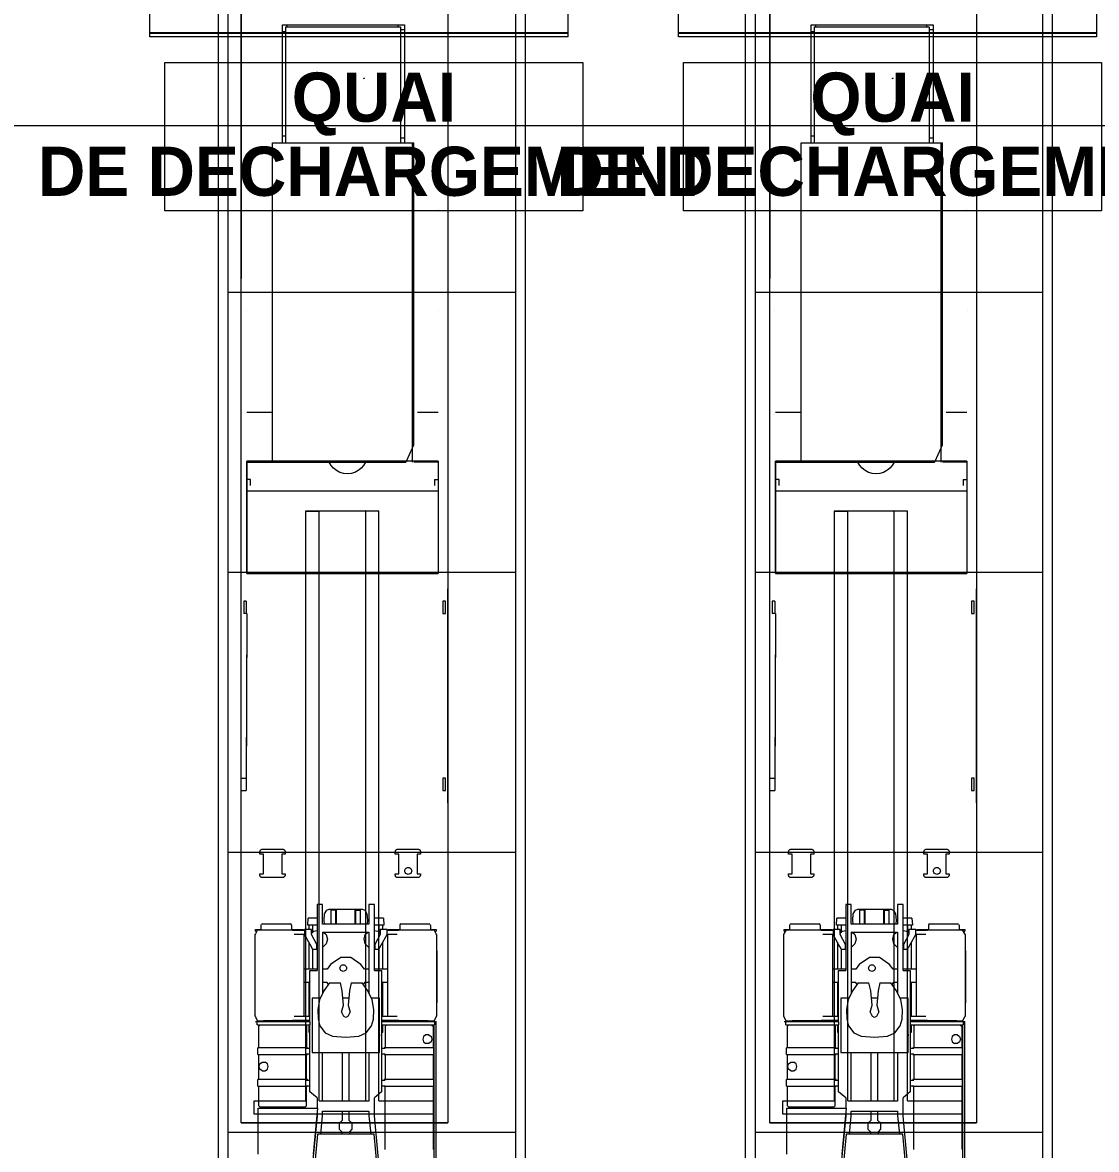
# Model space of a CAD drawing. Header units: millimetres. Extents: x -284281 to 1648660, y -821378 to -151356.
# Drawn here: x -222765 to -214030, y -198052 to -188883 of the extents above; entities that cross this region are included whole.
import ezdxf

# ---------------------------------------------------------------- set-up
doc = ezdxf.new("R2010")
doc.units = ezdxf.units.MM
doc.header["$MEASUREMENT"] = 0
for name, color, linetype in [('Cars', 7, 'Continuous'), ('Hachure', 7, 'Continuous'), ('Sols_ Dalles', 7, 'Continuous')]:
    doc.layers.add(name, color=color, linetype=linetype)
doc.styles.add('STYLE_GENERE_4', font='AGENCYB.TTF')

# ---------------------------------------------------------------- blocks, each defined once
blk = doc.blocks.new('Loading-Equipment_Dock-shelters_NORSUD_Retractible-Gate')
at = {"color": 251, "linetype": 'Continuous', "lineweight": 5, "true_color": 0x5f5f5f, "flags": 128}
for points in [[(-1636.016, -30.00005), (-1635, -30.00005), (1635, -30.00005), (1636.016, -30.00005), (1641.756, -30.00005), (1647.626, -30.00005), (1653.553, -30.00005), (1659.454, -30.00005), (1665.239, -30.00005), (1670.814, -30.00005), (1676.084, -30.00005), (1680.962, -30.00005), (1685.37, -30.00005), (1689.244, -30.00005), (1692.538, -30.00005), (1695.224, -30.00005), (1697.296, -30.00005), (1698.762, -30.00005), (1699.648, -30.00005), (1700, -30.00005), (1699.992, 0), (1699.648, 0), (1698.762, 0), (1697.296, 0), (1695.224, 0), (1692.538, 0), (1689.244, 0), (1685.37, 0), (1680.962, 0), (1676.084, 0), (1670.814, 0), (1665.239, 0), (1659.454, 0), (1653.553, 0), (1647.626, 0), (1641.756, 0), (1636.016, 0), (1635, 0), (-1635, 0), (-1636.016, 0), (-1641.756, 0), (-1647.626, 0), (-1653.553, 0), (-1659.454, 0), (-1665.24, 0), (-1670.814, 0), (-1676.084, 0), (-1680.962, 0), (-1685.37, 0), (-1689.244, 0), (-1692.538, 0), (-1695.224, 0), (-1697.296, 0), (-1698.762, 0), (-1699.648, 0), (-1700, 0), (-1699.992, -30.00005), (-1699.648, -30.00005), (-1698.762, -30.00005), (-1697.296, -30.00005), (-1695.224, -30.00005), (-1692.538, -30.00005), (-1689.244, -30.00005), (-1685.37, -30.00005), (-1680.962, -30.00005), (-1676.084, -30.00005), (-1670.814, -30.00005), (-1665.24, -30.00005), (-1659.454, -30.00005), (-1653.553, -30.00005), (-1647.626, -30.00005), (-1641.756, -30.00005)], [(-1700, -596.3749), (1700, -596.3749), (1700, -33.00335), (-1700, -33.00335)]]:
    blk.add_lwpolyline(points, close=True, dxfattribs=at)
blk = doc.blocks.new('tir daf01')
at = {"layer": 'Cars', "color": 7, "linetype": 'Continuous', "lineweight": 13}
for p, q in [((4212.5, 1742.3), (1882.2, 1742.3)), ((1882.2, 62.3), (1882.2, 1742.3)), ((11082.2, 1742.3), (1882.2, 1742.3)), ((4486.2, 1742.3), (4486.2, 1743.3)), ((4486.2, 1743.3), (6225.1, 1743.3)), ((6225.1, 1743.3), (6225.1, 1742.3)), ((2742.9, 1648.1), (2751.1, 1652.3)), ((2751.1, 1652.3), (2752.1, 1652.3)), ((2752.1, 1652.3), (2762.5, 1652.3)), ((2762.5, 1652.3), (2782.6, 1652.3)), ((2782.6, 1652.3), (2818.2, 1652.3)), ((2818.2, 1652.3), (2866.7, 1652.3)), ((2866, 1652.9), (2858.7, 1652.3)), ((2874.9, 1652.9), (2866, 1652.9)), ((2866.7, 1652.3), (2920.4, 1652.3)), ((2892.4, 1652.9), (2874.9, 1652.9)), ((2917.6, 1652.9), (2892.4, 1652.9)), ((2949.5, 1652.9), (2917.6, 1652.9)), ((2920.4, 1652.3), (2939.6, 1652.3)), ((2939.6, 1652.3), (2987.5, 1652.3)), ((2986.7, 1652.9), (2949.5, 1652.9)), ((3027.5, 1652.9), (2986.7, 1652.9)), ((2987.5, 1652.3), (3049.5, 1652.3)), ((3070.2, 1652.9), (3027.5, 1652.9)), ((3049.5, 1652.3), (3112.5, 1652.3)), ((3112.9, 1652.9), (3070.2, 1652.9)), ((3112.5, 1652.3), (3174.5, 1652.3)), ((3153.7, 1652.9), (3112.9, 1652.9)), ((3190.9, 1652.9), (3153.7, 1652.9)), ((3174.5, 1652.3), (3222.4, 1652.3)), ((3222.8, 1652.9), (3190.9, 1652.9)), ((3222.4, 1652.3), (3241.5, 1652.3)), ((3248, 1652.9), (3222.8, 1652.9)), ((3241.5, 1652.3), (3295.3, 1652.3)), ((3265.5, 1652.9), (3248, 1652.9)), ((3274.4, 1652.9), (3265.5, 1652.9)), ((3281.7, 1652.3), (3274.4, 1652.9)), ((3295.3, 1652.3), (3343.8, 1652.3)), ((3343.8, 1652.3), (3379.4, 1652.3)), ((3379.4, 1652.3), (3399.5, 1652.3)), ((3399.5, 1652.3), (3409.8, 1652.3)), ((3409.8, 1652.3), (3410.9, 1652.3)), ((3410.9, 1652.3), (3419, 1648.1)), ((4586.2, 1723.3), (4686.2, 1723.3)), ((4586.2, 1703.3), (4586.2, 1723.3)), ((4686.2, 1703.3), (4586.2, 1703.3)), ((4686.2, 1723.3), (4686.2, 1703.3)), ((6025.1, 1703.3), (6025.1, 1723.3)), ((6025.1, 1723.3), (6125.1, 1723.3)), ((6125.1, 1703.3), (6025.1, 1703.3)), ((6125.1, 1723.3), (6125.1, 1703.3)), ((6349.7, 1181), (6349.7, 1664.4)), ((7024.2, 1664.4), (6349.7, 1664.4)), ((6349.7, 1664.4), (6349.7, 1664.4)), ((7024.2, 108.8), (7024.2, 1664.4)), ((7067.2, 1664.4), (7024.2, 1664.4)), ((7264.7, 1664.4), (7067.2, 1664.4)), ((7114.7, 1634.4), (7114.7, 1664.4)), ((7257.3, 1664.4), (7257.3, 1466.6)), ((7264.7, 1664.4), (7264.7, 1467.1)), ((7662.3, 1495.8), (7662.3, 1664.4)), ((7662.4, 1664.4), (7662.3, 1664.4)), ((7662.3, 1664.4), (7662.3, 1664.4)), ((8488.4, 1669.4), (8488.3, 1669.4)), ((8488.3, 1669.4), (8488.3, 1669.4)), ((9309.4, 1664.4), (9309.3, 1664.4)), ((9309.3, 1664.4), (9309.3, 1664.4)), ((1595.7, 1648), (1971.1, 1648)), ((1595.7, 1632.2), (1971.1, 1632.2)), ((1732.7, 1622.5), (1665, 1622.5)), ((2019.3, 1622.5), (1732.7, 1622.5)), ((1952.3, 1624), (1952.3, 167)), ((2061.3, 1624), (1952.3, 1624)), ((1971.1, 1648), (2707.4, 1648)), ((1971.1, 1632.2), (2679.2, 1632.2)), ((2179, 1622.5), (2019.3, 1622.5)), ((2061.3, 1181), (2061.3, 1624)), ((2179, 1618.6), (2179, 1626.6)), ((2233.7, 1626.6), (2179, 1626.6)), ((2179, 1602), (2179, 1618.6)), ((2179, 1559.5), (2179, 1602)), ((2179, 1291.7), (2179, 1559.5)), ((2233.7, 1626.6), (2233.7, 1618.6)), ((2345.7, 1622.5), (2233.7, 1622.5)), ((2233.7, 1618.6), (2233.7, 1602)), ((2233.7, 1602), (2233.7, 1559.5)), ((2233.7, 1559.5), (2233.7, 1291.7)), ((2438.2, 1622.5), (2345.7, 1622.5)), ((2438.2, 1618.6), (2438.2, 1626.6)), ((2493, 1626.6), (2438.2, 1626.6)), ((2438.2, 1602), (2438.2, 1618.6)), ((2438.2, 1559.5), (2438.2, 1602)), ((2438.2, 1291.7), (2438.2, 1559.5)), ((2493, 1626.6), (2493, 1618.6)), ((2667.3, 1622.5), (2493, 1622.5)), ((2493, 1618.6), (2493, 1602)), ((2493, 1602), (2493, 1559.5)), ((2493, 1559.5), (2493, 1291.7)), ((2541, 1606), (2527.6, 1588.4)), ((2527.6, 1588.4), (2527.6, 1566.7)), ((2527.6, 1566.7), (2527.6, 1563.2)), ((2541, 1545.6), (2527.6, 1563.2)), ((2562.7, 1612.8), (2541, 1606)), ((2584.4, 1606), (2562.7, 1612.8)), ((2597.8, 1588.4), (2584.4, 1606)), ((2597.8, 1563.2), (2584.4, 1545.6)), ((2597.8, 1588.4), (2597.8, 1566.7)), ((2597.8, 1566.7), (2597.8, 1563.2)), ((2675.7, 1614.1), (2667.3, 1622.5)), ((2675.7, 1614.1), (2675.7, 1607.3)), ((2675.7, 1607.3), (2675.7, 1593.7)), ((2675.7, 1593.7), (2675.7, 1555.8)), ((2679.2, 1378.6), (2679.2, 1634.4)), ((2703.7, 1634.4), (2679.2, 1634.4)), ((2703.7, 1634.4), (2703.7, 1378.6)), ((2707.4, 1632.2), (2703.7, 1632.2)), ((2707.4, 1640.1), (2707.4, 1648)), ((2707.4, 1632.2), (2707.4, 1640.1)), ((2709.5, 1630.4), (2742.9, 1648.1)), ((2709.5, 1630.4), (2709.5, 1273.4)), ((2710.9, 1582.8), (2710.9, 1553.8)), ((3419, 1648.1), (3452.5, 1630.4)), ((3440, 1637), (3440, 1647.3)), ((3454.9, 1647.3), (3440, 1647.3)), ((3450, 1598.2), (3453.8, 1601.9)), ((3450, 1598.2), (3450, 1565.3)), ((3451.1, 1553.8), (3451.1, 1564.1)), ((3452.5, 1600.7), (3452.5, 1630.4)), ((3484.6, 1601.9), (3453.8, 1601.9)), ((3454.9, 1601.9), (3454.9, 1647.3)), ((3491.8, 1600.4), (3484.6, 1601.9)), ((3498.2, 1597.5), (3491.8, 1600.4)), ((3498.2, 1597.5), (3501.6, 1592.4)), ((3501.6, 1548.3), (3501.6, 1592.4)), ((7114.7, 1634.4), (7067.2, 1634.4)), ((2562.7, 1538.8), (2541, 1545.6)), ((2584.4, 1545.6), (2562.7, 1538.8)), ((2675.7, 1555.8), (2675.7, 1301.1)), ((2710.9, 1553.8), (2710.9, 1350)), ((3451.1, 1350), (3451.1, 1553.8)), ((3501.6, 1476.7), (3501.6, 1548.3)), ((3501.6, 1405), (3501.6, 1476.7)), ((3877, 1499.8), (3876.8, 1496.6)), ((3876.8, 1496.6), (3876.8, 1385.6)), ((3877.6, 1502.9), (3877, 1499.8)), ((3878.6, 1505.9), (3877.6, 1502.9)), ((3880, 1508.7), (3878.6, 1505.9)), ((3881.8, 1511.3), (3880, 1508.7)), ((3883.8, 1513.7), (3881.8, 1511.3)), ((3886.2, 1515.8), (3883.8, 1513.7)), ((3888.8, 1517.5), (3886.2, 1515.8)), ((3891.7, 1518.9), (3888.8, 1517.5)), ((3894.7, 1519.9), (3891.7, 1518.9)), ((3897.8, 1520.6), (3894.7, 1519.9)), ((3900.9, 1520.8), (3897.8, 1520.6)), ((3907.2, 1520.8), (3900.9, 1520.8)), ((3907.2, 1493.8), (3907.2, 1520.8)), ((4067.2, 1493.8), (3907.2, 1493.8)), ((4087.5, 1520.8), (4067.2, 1520.8)), ((4067.2, 1520.8), (4067.2, 1493.8)), ((4090.1, 1520.6), (4087.5, 1520.8)), ((4092.7, 1520.1), (4090.1, 1520.6)), ((4095.2, 1519.2), (4092.7, 1520.1)), ((4097.6, 1518), (4095.2, 1519.2)), ((4099.8, 1516.6), (4097.6, 1518)), ((4101.8, 1514.8), (4099.8, 1516.6)), ((4103.6, 1512.8), (4101.8, 1514.8)), ((4105.1, 1510.6), (4103.6, 1512.8)), ((4106.2, 1508.2), (4105.1, 1510.6)), ((4107.1, 1505.7), (4106.2, 1508.2)), ((4107.6, 1503.1), (4107.1, 1505.7)), ((4107.8, 1500.5), (4107.6, 1503.1)), ((4107.8, 1411.7), (4107.8, 1500.5)), ((7264.7, 1467.1), (7264.7, 1466.6)), ((2679.2, 1203.2), (2679.2, 1378.6)), ((2703.7, 1378.6), (2703.7, 1203.2)), ((3501.6, 1360.9), (3501.6, 1405)), ((3876.8, 1385.6), (3876.8, 1334.7)), ((3904, 1428.2), (3903, 1421)), ((3903, 1421), (3904, 1413.7)), ((3904, 1428.2), (3903.8, 1426.7)), ((3906.8, 1435), (3904, 1428.2)), ((3904, 1413.7), (3906.8, 1407)), ((3906.8, 1435), (3906.2, 1433.5)), ((3911.2, 1440.8), (3906.8, 1435)), ((3906.8, 1407), (3911.2, 1401.2)), ((3906.8, 1407), (3907.7, 1405.7)), ((3911.2, 1440.8), (3910.3, 1439.5)), ((3917, 1445.2), (3911.2, 1440.8)), ((3911.2, 1401.2), (3917, 1396.7)), ((3911.2, 1401.2), (3912.4, 1400.2)), ((3917, 1445.2), (3915.8, 1444.3)), ((3923.8, 1448), (3917, 1445.2)), ((3917, 1396.7), (3923.8, 1393.9)), ((3917, 1396.7), (3918.4, 1396.1)), ((3923.8, 1448), (3922.4, 1447.4)), ((3931, 1449), (3923.8, 1448)), ((3923.8, 1393.9), (3931, 1393)), ((3938.3, 1448), (3931, 1449)), ((3931, 1393), (3938.3, 1393.9)), ((3938.3, 1448), (3936.8, 1448.2)), ((3945, 1445.2), (3938.3, 1448)), ((3938.3, 1393.9), (3945, 1396.7)), ((3945, 1445.2), (3943.6, 1445.8)), ((3950.8, 1440.8), (3945, 1445.2)), ((3945, 1396.7), (3950.8, 1401.2)), ((3945, 1396.7), (3946.2, 1397.6)), ((3950.8, 1440.8), (3949.6, 1441.7)), ((3955.3, 1435), (3950.8, 1440.8)), ((3950.8, 1401.2), (3955.3, 1407)), ((3950.8, 1401.2), (3951.8, 1402.4)), ((3955.3, 1435), (3954.3, 1436.2)), ((3958.1, 1428.2), (3955.3, 1435)), ((3955.3, 1407), (3958.1, 1413.7)), ((3955.3, 1407), (3955.9, 1408.4)), ((3958.1, 1428.2), (3957.5, 1429.6)), ((3959, 1421), (3958.1, 1428.2)), ((3958.1, 1413.7), (3959, 1421)), ((4107.8, 1336), (4107.8, 1411.7)), ((7257.3, 1456.4), (7264.7, 1456.4)), ((7257.3, 1402.4), (7264.7, 1405.8)), ((7257.3, 1073.5), (7257.3, 1402.4)), ((7264.7, 1466.6), (7264.7, 1456.4)), ((7264.7, 1456.4), (7264.7, 1405.8)), ((7264.7, 1405.8), (7372.1, 1456.4)), ((7264.7, 1456.4), (7372.1, 1456.4)), ((7264.7, 1405.8), (7264.7, 316.6)), ((7372.1, 1456.4), (7393.8, 1466.6)), ((7372.1, 1456.4), (7662.3, 1456.4)), ((7393.8, 1466.6), (7662.3, 1466.6)), ((7662.3, 1466.6), (9855.2, 1466.6)), ((7662.3, 1456.4), (9855.2, 1456.4)), ((8067.3, 1456.4), (8067.3, 1466.6)), ((8079.3, 1456.4), (8079.3, 1466.6)), ((8083.3, 1466.6), (8083.3, 1456.4)), ((8881.3, 1456.4), (8881.3, 1466.6)), ((8893.3, 1456.4), (8893.3, 1466.6)), ((8904.3, 1466.6), (8904.3, 1456.4)), ((9702.3, 1456.4), (9702.3, 1466.6)), ((9714.3, 1456.4), (9714.3, 1466.6)), ((9714.3, 1456.4), (9714.3, 1466.6)), ((9855.2, 1456.4), (9855.2, 1466.6)), ((9855.2, 1391.2), (9855.2, 1456.4)), ((9855.2, 1376.2), (9855.2, 1391.2)), ((10815.7, 1391.2), (9855.2, 1391.2)), ((9855.2, 1359.1), (9855.2, 1376.2)), ((9894.8, 1359.1), (9894.8, 1391.2)), ((10776.1, 1359.1), (10776.1, 1391.2)), ((10815.7, 398.6), (10815.7, 1391.2)), ((2179, 1249.2), (2179, 1291.7)), ((2233.7, 1291.7), (2233.7, 1249.2)), ((2438.2, 1249.2), (2438.2, 1291.7)), ((2493, 1291.7), (2493, 1249.2)), ((2675.7, 1301.1), (2675.7, 1263.2)), ((2710.9, 1350), (2710.9, 1321.1)), ((2716.4, 1204.6), (2716.4, 1345.4)), ((2746.1, 1331.1), (2746.1, 1204.6)), ((3416.3, 1249.1), (3416.3, 1331.3)), ((3445.9, 1345.6), (3445.9, 1249.1)), ((3453.8, 1351.4), (3451.1, 1354)), ((3451.1, 1321.1), (3451.1, 1350)), ((3452.5, 1273.4), (3452.5, 1352.7)), ((3484.6, 1351.4), (3453.8, 1351.4)), ((3454.9, 1256.4), (3454.9, 1351.4)), ((3491.8, 1352.9), (3484.6, 1351.4)), ((3498.2, 1355.8), (3491.8, 1352.9)), ((3501.6, 1360.9), (3498.2, 1355.8)), ((3876.8, 1334.7), (3876.9, 1332.3)), ((3876.9, 1332.3), (3877.4, 1329.8)), ((3877.4, 1329.8), (3878.2, 1327.5)), ((3878.2, 1327.5), (3879.3, 1325.2)), ((3879.3, 1325.2), (3880.7, 1323.2)), ((3880.7, 1323.2), (3882.3, 1321.3)), ((3882.3, 1321.3), (3884.2, 1319.7)), ((3884.2, 1319.7), (3886.3, 1318.3)), ((3886.3, 1318.3), (3888.5, 1317.2)), ((3888.5, 1317.2), (3890.8, 1316.4)), ((3890.8, 1316.4), (3893.3, 1315.9)), ((3893.3, 1315.9), (3895.7, 1315.8)), ((3895.7, 1315.8), (3907.2, 1315.8)), ((3907.2, 1315.8), (3907.2, 1344.8)), ((3907.2, 1344.8), (4067.2, 1344.8)), ((4067.2, 1344.8), (4067.2, 1344.8)), ((4067.2, 1344.8), (4067.2, 1315.8)), ((4067.2, 1315.8), (4087.5, 1315.8)), ((4087.5, 1315.8), (4090.1, 1315.9)), ((4090.1, 1315.9), (4092.7, 1316.5)), ((4092.7, 1316.5), (4095.2, 1317.3)), ((4095.2, 1317.3), (4097.6, 1318.5)), ((4097.6, 1318.5), (4099.8, 1320)), ((4099.8, 1320), (4101.8, 1321.7)), ((4101.8, 1321.7), (4103.6, 1323.7)), ((4103.6, 1323.7), (4105.1, 1325.9)), ((4105.1, 1325.9), (4106.2, 1328.3)), ((4106.2, 1328.3), (4107.1, 1330.8)), ((4107.1, 1330.8), (4107.6, 1333.4)), ((4107.6, 1333.4), (4107.8, 1336)), ((9855.2, 425.7), (9855.2, 1359.1)), ((10798.5, 1359.1), (9855.2, 1359.1)), ((10798.5, 425.7), (10798.5, 1359.1)), ((10815.7, 1337.5), (10798.5, 1337.5)), ((1665, 1234.4), (1732.7, 1234.4)), ((1732.7, 1234.4), (2019.3, 1234.4)), ((2019.3, 1234.4), (2179, 1234.4)), ((2134.6, 1204.6), (2086, 1146.3)), ((2646, 1204.6), (2134.6, 1204.6)), ((2179, 1232.6), (2179, 1249.2)), ((2179, 1224.7), (2179, 1232.6)), ((2183.8, 1224.7), (2179, 1224.7)), ((2183.8, 1204.6), (2183.8, 1232.3)), ((2227.3, 1232.3), (2227.3, 1204.6)), ((2233.7, 1224.7), (2227.3, 1224.7)), ((2233.7, 1249.2), (2233.7, 1232.6)), ((2345.7, 1234.4), (2233.7, 1234.4)), ((2233.7, 1232.6), (2233.7, 1224.7)), ((2438.2, 1234.4), (2345.7, 1234.4)), ((2438.2, 1232.6), (2438.2, 1249.2)), ((2438.2, 1224.7), (2438.2, 1232.6)), ((2442.2, 1224.7), (2438.2, 1224.7)), ((2442.2, 1204.6), (2442.2, 1232.3)), ((2485.8, 1232.3), (2485.8, 1204.6)), ((2493, 1224.7), (2485.8, 1224.7)), ((2493, 1249.2), (2493, 1232.6)), ((2667.3, 1234.4), (2493, 1234.4)), ((2493, 1232.6), (2493, 1224.7)), ((2618.6, 1205.7), (2618.6, 1213.8)), ((2618.6, 1213.8), (2679.2, 1213.8)), ((2618.6, 1204.6), (2618.6, 1205.7)), ((2679.2, 1204.6), (2646, 1204.6)), ((2675.7, 1242.8), (2667.3, 1234.4)), ((2675.7, 1263.2), (2675.7, 1249.6)), ((2675.7, 1249.6), (2675.7, 1242.8)), ((2703.7, 1203.2), (2679.2, 1203.2)), ((2703.7, 1213.8), (2716.4, 1213.8)), ((3122.2, 1204.6), (2703.7, 1204.6)), ((2716.4, 1269.8), (2709.5, 1273.4)), ((2751.1, 1251.6), (2746.1, 1254.2)), ((2746.1, 1213.8), (3024.1, 1213.8)), ((2752.1, 1251.6), (2751.1, 1251.6)), ((2762.5, 1251.6), (2752.1, 1251.6)), ((2782.6, 1251.6), (2762.5, 1251.6)), ((2818.2, 1251.6), (2782.6, 1251.6)), ((2866.7, 1251.6), (2818.2, 1251.6)), ((2920.4, 1251.6), (2866.7, 1251.6)), ((2939.6, 1251.6), (2920.4, 1251.6)), ((2987.5, 1251.6), (2939.6, 1251.6)), ((3049.5, 1251.6), (2987.5, 1251.6)), ((3024.4, 1251.6), (3024, 1204.6)), ((3112.5, 1251.6), (3049.5, 1251.6)), ((3174.5, 1251.6), (3112.5, 1251.6)), ((3122.2, 1146.3), (3122.2, 1204.6)), ((3130.5, 1251.6), (3131.4, 1146.3)), ((3130.8, 1213.8), (3351, 1213.8)), ((3222.4, 1251.6), (3174.5, 1251.6)), ((3241.5, 1251.6), (3222.4, 1251.6)), ((3295.3, 1251.6), (3241.5, 1251.6)), ((3343.8, 1251.6), (3295.3, 1251.6)), ((3307.5, 1189.1), (3332.2, 1203.4)), ((3332.2, 1203.4), (3415.1, 1249.1)), ((3379.4, 1251.6), (3343.8, 1251.6)), ((3399.5, 1251.6), (3379.4, 1251.6)), ((3409.8, 1251.6), (3399.5, 1251.6)), ((3410.9, 1251.6), (3409.8, 1251.6)), ((3416.3, 1254.4), (3410.9, 1251.6)), ((3415.1, 1249.1), (3415.2, 1249.1)), ((3415.2, 1249.1), (3442.5, 1249.1)), ((3442.5, 1249.1), (3454.2, 1249.1)), ((3452.5, 1273.4), (3445.9, 1270)), ((3445.9, 1256.4), (3454.9, 1256.4)), ((3454.2, 1249.1), (3454.2, 1191.9)), ((3454.2, 1213.8), (3488.7, 1213.8)), ((3545.7, 1218.3), (3488.7, 1221.3)), ((3488.7, 1221.3), (3488.7, 1184.9)), ((3545.7, 1218.3), (3545.7, 1184.9)), ((1497.1, 1187.9), (1938.9, 1146.3)), ((1497.7, 1170.4), (1788.7, 1142.6)), ((1788.7, 1142.6), (1788.7, 912.7)), ((1938.9, 1101.3), (1788.7, 1115.4)), ((1938.9, 1146.3), (2086, 1146.3)), ((1977.5, 1101.3), (1938.9, 1101.3)), ((1977.5, 912.7), (1977.5, 1101.3)), ((2056.7, 1101.3), (2056.7, 912.7)), ((2454.3, 1101.3), (2056.7, 1101.3)), ((2061.3, 1181), (5557.2, 1181)), ((2454.3, 912.7), (2454.3, 1185.9)), ((2454.3, 1185.9), (2511, 1185.9)), ((2511, 1185.9), (2521.8, 1185.9)), ((2521.8, 1185.9), (2590.1, 1185.9)), ((2590.1, 1185.9), (2601, 1185.9)), ((2601, 1185.9), (2590.1, 1185.9)), ((2601, 1185.9), (2629.7, 1185.9)), ((2615.2, 1079.9), (2671.6, 1122.7)), ((2629.7, 1185.9), (2640.5, 1185.9)), ((2640.5, 1185.9), (2674.7, 1185.9)), ((2671.6, 1122.7), (2723.9, 1137.7)), ((2674.7, 1185.9), (2708.8, 1185.9)), ((2708.8, 1185.9), (2719.6, 1185.9)), ((2719.6, 1185.9), (2748.4, 1185.9)), ((2723.9, 1137.7), (2802.5, 1140.3)), ((2748.4, 1185.9), (2759.2, 1185.9)), ((2759.2, 1185.9), (2827.5, 1185.9)), ((2802.5, 1140.3), (2882.1, 1126.3)), ((2827.5, 1185.9), (2838.3, 1185.9)), ((2838.3, 1185.9), (2895, 1185.9)), ((2882.1, 1126.3), (2955.1, 1091.4)), ((2895, 1185.9), (2895, 1120.2)), ((3279.4, 1101.3), (2934.5, 1101.3)), ((3023.1, 1101.3), (3022.7, 1065.1)), ((3122.2, 1146.3), (3279.4, 1146.3)), ((3295.1, 1181.6), (3131.1, 1181.6)), ((3131.8, 1101.3), (3132.2, 1065.1)), ((3279.4, 1146.3), (3658.8, 1146.3)), ((3434.2, 1101.3), (3279.4, 1101.3)), ((3295.1, 1182), (3307.5, 1189.1)), ((3295.1, 1148.8), (3295.1, 1182)), ((3307.5, 1148.8), (3295.1, 1148.8)), ((3304.9, 1148.8), (3304.2, 1146.3)), ((3332.2, 1148.8), (3307.5, 1148.8)), ((3310.8, 1101.3), (3311.4, 1098.8)), ((3415.2, 1191.9), (3332.2, 1148.8)), ((3442.5, 1191.9), (3415.2, 1191.9)), ((3440.1, 1173.1), (3421.4, 1191.9)), ((3488.7, 1181.6), (3431.6, 1181.6)), ((3434.2, 912.7), (3434.2, 1101.3)), ((3447.3, 1146.3), (3440.1, 1173.1)), ((3454.2, 1191.9), (3442.5, 1191.9)), ((3488.7, 1184.9), (3488.7, 1146.3)), ((3497.7, 1101.3), (3497.7, 912.7)), ((3658.8, 1101.3), (3497.7, 1101.3)), ((3545.7, 1184.9), (3545.7, 1146.3)), ((3658.8, 1146.3), (3658.8, 1101.3)), ((5557.2, 1181), (6025.1, 1181)), ((6025.1, 1181), (6349.7, 1181)), ((6349.7, 1072), (6349.7, 1181)), ((6349.7, 1181), (6860.3, 1181)), ((6860.3, 1072), (6860.3, 1181)), ((2061.3, 697.3), (2061.3, 1072)), ((5557.2, 1072), (2061.3, 1072)), ((2577.6, 912.7), (2586.3, 1019.6)), ((2586.3, 1019.6), (2615.2, 1079.9)), ((2955.1, 1091.4), (3021.1, 1045)), ((3022.7, 1065.1), (3008.3, 1054)), ((3021.1, 956.7), (3021.1, 1045)), ((3132.2, 1065.1), (3170.5, 1035.7)), ((3170.5, 1035.7), (3228, 953.8)), ((3311.4, 1098.8), (3338.6, 1071.6)), ((3338.6, 1071.6), (3375.8, 1061.6)), ((3375.8, 1061.6), (3412.9, 1071.6)), ((3412.9, 1071.6), (3434.2, 1092.8)), ((3531.8, 1089.1), (3497.7, 1086.6)), ((3497.7, 1032.9), (3500.6, 1032.9)), ((3500.6, 1032.9), (3531.8, 1032.9)), ((3500.6, 992.6), (3500.6, 1032.9)), ((3582.5, 1085.4), (3531.8, 1089.1)), ((3531.8, 1032.9), (3577.7, 1032.9)), ((3577.7, 1032.9), (3610.7, 1032.9)), ((3611.6, 1066.5), (3582.5, 1085.4)), ((3610.7, 992.6), (3610.7, 1032.9)), ((3620.5, 1047.7), (3611.6, 1066.5)), ((3620.5, 912.7), (3620.5, 1047.7)), ((6025.1, 1072), (5557.2, 1072)), ((6349.7, 1072), (6025.1, 1072)), ((6349.7, 697.3), (6349.7, 1072)), ((6860.3, 1072), (6349.7, 1072)), ((6857.3, 697.3), (6860.3, 1072)), ((6860.3, 1072), (6857.3, 586.3)), ((7188.1, 1013.8), (7174, 986.4)), ((7195.2, 1022.7), (7188.1, 1013.8)), ((7207.2, 1038), (7195.2, 1022.7)), ((7230.6, 1058.2), (7207.2, 1038)), ((7257.3, 1073.5), (7230.6, 1058.2)), ((7257.3, 778.5), (7257.3, 1073.5)), ((10380.5, 1065.2), (10374.8, 1055.3)), ((1788.7, 944.6), (1807.9, 944.6)), ((1807.9, 944.6), (1830.5, 965.7)), ((1830.5, 965.7), (1879.2, 965.7)), ((1879.2, 965.7), (1900.6, 941.3)), ((1900.6, 941.3), (1977.5, 941.3)), ((2056.7, 941.3), (2454.3, 941.3)), ((2749.7, 932.2), (2739.9, 912.7)), ((2749.7, 932.2), (2782.6, 948)), ((2839.4, 931.5), (2782.6, 948)), ((2955.1, 942.2), (2839.4, 931.5)), ((2895, 936.6), (2895, 912.7)), ((3021.1, 956.7), (2955.1, 942.2)), ((3133.9, 918.4), (3127.3, 915.7)), ((3140.8, 919.3), (3133.9, 918.4)), ((3147.8, 918.4), (3140.8, 919.3)), ((3154.3, 915.7), (3147.8, 918.4)), ((3228, 953.8), (3228, 912.7)), ((3497.7, 989.6), (3500.6, 989.6)), ((3610.7, 992.6), (3500.6, 992.6)), ((3531.8, 992.6), (3500.6, 992.6)), ((3500.6, 992.6), (3577.7, 992.6)), ((3500.6, 989.6), (3610.7, 989.6)), ((3610.7, 989.6), (3610.7, 992.6)), ((7165.3, 956.8), (7162.3, 926)), ((7162.3, 926), (7165.3, 895.3)), ((7174, 986.4), (7165.3, 956.8)), ((1788.7, 912.7), (1788.7, 682.7)), ((1807.9, 880.7), (1788.7, 880.7)), ((1830.5, 859.6), (1807.9, 880.7)), ((1879.2, 859.6), (1830.5, 859.6)), ((1900.6, 884), (1879.2, 859.6)), ((1977.5, 884), (1900.6, 884)), ((1977.5, 724), (1977.5, 912.7)), ((2056.7, 912.7), (2056.7, 724)), ((2454.3, 884), (2056.7, 884)), ((2454.3, 639.4), (2454.3, 912.7)), ((2586.3, 805.7), (2577.6, 912.7)), ((2739.9, 912.7), (2749.7, 893.1)), ((2782.6, 877.3), (2749.7, 893.1)), ((2782.6, 877.3), (2839.4, 893.8)), ((2839.4, 893.8), (2955.1, 883.2)), ((2895, 912.7), (2895, 888.7)), ((2955.1, 883.2), (3021.1, 868.6)), ((3021.1, 780.3), (3021.1, 868.6)), ((3114.8, 899.3), (3113.8, 892.3)), ((3113.8, 892.3), (3114.8, 885.3)), ((3117.5, 905.8), (3114.8, 899.3)), ((3114.8, 885.3), (3117.5, 878.8)), ((3121.8, 911.4), (3117.5, 905.8)), ((3117.5, 878.8), (3121.8, 873.2)), ((3127.3, 915.7), (3121.8, 911.4)), ((3121.8, 873.2), (3127.3, 868.9)), ((3127.3, 868.9), (3133.9, 866.2)), ((3133.9, 866.2), (3140.8, 865.3)), ((3140.8, 865.3), (3147.8, 866.2)), ((3147.8, 866.2), (3154.3, 868.9)), ((3159.9, 911.4), (3154.3, 915.7)), ((3154.3, 868.9), (3159.9, 873.2)), ((3164.2, 905.8), (3159.9, 911.4)), ((3159.9, 873.2), (3164.2, 878.8)), ((3166.9, 899.3), (3164.2, 905.8)), ((3164.2, 878.8), (3166.9, 885.3)), ((3167.8, 892.3), (3166.9, 899.3)), ((3166.9, 885.3), (3167.8, 892.3)), ((3228, 871.5), (3170.5, 789.6)), ((3228, 912.7), (3228, 871.5)), ((3434.2, 724), (3434.2, 912.7)), ((3497.7, 912.7), (3497.7, 724)), ((3500.6, 835.7), (3497.7, 835.7)), ((3610.7, 835.7), (3500.6, 835.7)), ((3500.6, 832.7), (3610.7, 832.7)), ((3500.6, 832.7), (3531.8, 832.7)), ((3577.7, 832.7), (3500.6, 832.7)), ((3500.6, 792.5), (3500.6, 832.7)), ((3610.7, 835.7), (3610.7, 832.7)), ((3610.7, 832.7), (3610.7, 792.5)), ((3620.5, 777.6), (3620.5, 912.7)), ((7165.3, 895.3), (7173.5, 867.5)), ((7173.5, 867.5), (7174, 865.7)), ((7174, 865.7), (7188.1, 838.3)), ((7188.1, 838.3), (7207.2, 814.1)), ((2615.2, 745.4), (2586.3, 805.7)), ((2671.6, 702.6), (2615.2, 745.4)), ((2955.1, 733.9), (2882.1, 699)), ((3021.1, 780.3), (2955.1, 733.9)), ((3008.3, 771.3), (3022.7, 760.3)), ((3022.7, 760.3), (3023.1, 724)), ((3132.2, 760.3), (3131.8, 724)), ((3170.5, 789.6), (3132.2, 760.3)), ((3338.6, 753.7), (3311.4, 726.5)), ((3375.8, 763.7), (3338.6, 753.7)), ((3412.9, 753.7), (3375.8, 763.7)), ((3434.2, 732.5), (3412.9, 753.7)), ((3500.6, 792.5), (3497.7, 792.5)), ((3497.7, 738.7), (3531.8, 736.2)), ((3531.8, 792.5), (3500.6, 792.5)), ((3577.7, 792.5), (3531.8, 792.5)), ((3531.8, 736.2), (3582.5, 739.9)), ((3610.7, 792.5), (3577.7, 792.5)), ((3582.5, 739.9), (3611.6, 758.8)), ((3611.6, 758.8), (3620.5, 777.6)), ((7207.2, 814.1), (7230.6, 793.9)), ((7230.6, 793.9), (7257.3, 778.5)), ((7257.3, 316.6), (7257.3, 778.5)), ((1938.9, 679), (1497.1, 637.4)), ((1788.7, 682.7), (1497.7, 654.9)), ((2000.9, 684.1), (1626.7, 648.9)), ((1788.7, 709.9), (1938.9, 724)), ((1938.9, 724), (1977.5, 724)), ((1947.2, 679), (1938.9, 679)), ((2000.9, 427.6), (2000.9, 684.1)), ((2086, 679), (2000.9, 679)), ((2056.7, 724), (2454.3, 724)), ((2061.3, 697.3), (5557.2, 697.3)), ((2086, 679), (2134.6, 620.8)), ((2723.9, 687.7), (2671.6, 702.6)), ((2802.5, 685), (2723.9, 687.7)), ((2882.1, 699), (2802.5, 685)), ((2895, 705.1), (2895, 639.4)), ((3279.4, 724), (2934.5, 724)), ((3122.2, 620.8), (3122.2, 679)), ((3279.4, 679), (3122.2, 679)), ((3131.4, 679), (3130.5, 573.7)), ((3131.1, 643.7), (3295.1, 643.7)), ((3434.2, 724), (3279.4, 724)), ((3658.8, 679), (3279.4, 679)), ((3295.1, 643.3), (3295.1, 676.5)), ((3295.1, 676.5), (3307.5, 676.5)), ((3295.1, 643.3), (3307.5, 636.2)), ((3304.2, 679), (3304.9, 676.5)), ((3307.5, 676.5), (3332.2, 676.5)), ((3311.4, 726.5), (3310.8, 724)), ((3332.2, 676.5), (3415.2, 633.4)), ((3421.4, 633.4), (3440.1, 652.2)), ((3431.6, 643.7), (3488.7, 643.7)), ((3440.1, 652.2), (3447.3, 679)), ((3488.7, 679), (3488.7, 640.4)), ((3497.7, 724), (3658.8, 724)), ((3545.7, 679), (3545.7, 640.4)), ((3658.8, 724), (3658.8, 679)), ((5557.2, 697.3), (6025.1, 697.3)), ((6025.1, 697.3), (6349.7, 697.3)), ((6349.7, 586.3), (6349.7, 697.3)), ((6349.7, 697.3), (6857.3, 697.3)), ((6857.3, 586.3), (6857.3, 697.3)), ((2011, 585.3), (2019.3, 593.7)), ((2011, 578.5), (2011, 585.3)), ((2011, 578.5), (2011, 585.3)), ((2011, 564.9), (2011, 578.5)), ((2011, 564.9), (2011, 578.5)), ((2011, 527), (2011, 564.9)), ((2019.3, 593.7), (2179, 593.7)), ((2061.3, 167), (2061.3, 586.3)), ((5557.2, 586.3), (2061.3, 586.3)), ((2134.6, 620.8), (2646, 620.8)), ((2179, 592.7), (2179, 600.6)), ((2179, 600.6), (2183.8, 600.6)), ((2179, 576.1), (2179, 592.7)), ((2179, 533.6), (2179, 576.1)), ((2183.8, 593), (2183.8, 620.8)), ((2227.3, 620.8), (2227.3, 593)), ((2227.3, 600.6), (2233.7, 600.6)), ((2233.7, 600.6), (2233.7, 592.7)), ((2233.7, 593.7), (2347.6, 593.7)), ((2233.7, 592.7), (2233.7, 576.1)), ((2233.7, 576.1), (2233.7, 533.6)), ((2347.6, 593.7), (2438.2, 593.7)), ((2438.2, 592.7), (2438.2, 600.6)), ((2438.2, 600.6), (2442.2, 600.6)), ((2438.2, 576.1), (2438.2, 592.7)), ((2438.2, 533.6), (2438.2, 576.1)), ((2442.2, 593), (2442.2, 620.8)), ((2511, 639.4), (2454.3, 639.4)), ((2485.8, 620.8), (2485.8, 593)), ((2485.8, 600.6), (2493, 600.6)), ((2493, 600.6), (2493, 592.7)), ((2667.3, 593.7), (2493, 593.7)), ((2493, 592.7), (2493, 576.1)), ((2493, 576.1), (2493, 533.6)), ((2521.8, 639.4), (2511, 639.4)), ((2590.1, 639.4), (2521.8, 639.4)), ((2601, 639.4), (2590.1, 639.4)), ((2601, 639.4), (2590.1, 639.4)), ((2629.7, 639.4), (2601, 639.4)), ((2618.6, 619.6), (2618.6, 620.8)), ((2618.6, 611.5), (2618.6, 619.6)), ((2679.2, 611.5), (2618.6, 611.5)), ((2640.5, 639.4), (2629.7, 639.4)), ((2674.7, 639.4), (2640.5, 639.4)), ((2646, 620.8), (2679.2, 620.8)), ((2675.7, 585.3), (2667.3, 593.7)), ((2708.8, 639.4), (2674.7, 639.4)), ((2675.7, 585.3), (2675.7, 578.5)), ((2675.7, 578.5), (2675.7, 564.9)), ((2675.7, 564.9), (2675.7, 527)), ((2679.2, 446.7), (2679.2, 622.1)), ((2679.2, 622.1), (2703.7, 622.1)), ((2703.7, 622.1), (2703.7, 446.7)), ((2703.7, 620.8), (3122.2, 620.8)), ((2716.4, 611.5), (2703.7, 611.5)), ((2719.6, 639.4), (2708.8, 639.4)), ((2709.5, 551.9), (2716.4, 555.6)), ((2709.5, 551.9), (2709.5, 194.9)), ((2716.4, 480), (2716.4, 620.8)), ((2748.4, 639.4), (2719.6, 639.4)), ((2746.1, 620.8), (2746.1, 494.2)), ((3024.1, 611.5), (2746.1, 611.5)), ((2746.1, 571.1), (2751.1, 573.7)), ((2759.2, 639.4), (2748.4, 639.4)), ((2751.1, 573.7), (2752.1, 573.7)), ((2752.1, 573.7), (2762.5, 573.7)), ((2827.5, 639.4), (2759.2, 639.4)), ((2762.5, 573.7), (2782.6, 573.7)), ((2782.6, 573.7), (2818.2, 573.7)), ((2818.2, 573.7), (2866.7, 573.7)), ((2838.3, 639.4), (2827.5, 639.4)), ((2838.3, 639.4), (2827.5, 639.4)), ((2895, 639.4), (2838.3, 639.4)), ((2866.7, 573.7), (2920.4, 573.7)), ((2920.4, 573.7), (2939.6, 573.7)), ((2939.6, 573.7), (2987.5, 573.7)), ((2987.5, 573.7), (3049.5, 573.7)), ((3024, 620.8), (3024.4, 573.7)), ((3049.5, 573.7), (3112.5, 573.7)), ((3112.5, 573.7), (3174.5, 573.7)), ((3351, 611.5), (3130.8, 611.5)), ((3174.5, 573.7), (3222.4, 573.7)), ((3222.4, 573.7), (3241.5, 573.7)), ((3241.5, 573.7), (3295.3, 573.7)), ((3295.3, 573.7), (3343.8, 573.7)), ((3307.5, 636.2), (3332.2, 621.9)), ((3332.2, 621.9), (3415.1, 576.2)), ((3343.8, 573.7), (3379.4, 573.7)), ((3379.4, 573.7), (3399.5, 573.7)), ((3399.5, 573.7), (3409.8, 573.7)), ((3409.8, 573.7), (3410.9, 573.7)), ((3410.9, 573.7), (3416.3, 571)), ((3415.2, 576.2), (3415.1, 576.2)), ((3415.2, 633.4), (3442.5, 633.4)), ((3442.5, 576.2), (3415.2, 576.2)), ((3416.3, 494), (3416.3, 576.2)), ((3442.5, 633.4), (3454.2, 633.4)), ((3454.2, 576.2), (3442.5, 576.2)), ((3445.9, 576.2), (3445.9, 479.7)), ((3454.9, 568.9), (3445.9, 568.9)), ((3445.9, 555.4), (3452.5, 551.9)), ((3452.5, 472.7), (3452.5, 551.9)), ((3454.2, 633.4), (3454.2, 576.2)), ((3488.7, 611.5), (3454.2, 611.5)), ((3454.9, 473.9), (3454.9, 568.9)), ((3488.7, 640.4), (3488.7, 604)), ((3488.7, 604), (3545.7, 607)), ((3545.7, 640.4), (3545.7, 607)), ((6025.1, 586.3), (5557.2, 586.3)), ((6349.7, 586.3), (6025.1, 586.3)), ((6349.7, 108.8), (6349.7, 586.3)), ((6857.3, 586.3), (6349.7, 586.3)), ((1882.2, 487.8), (1882.2, 62.3)), ((2011, 272.4), (2011, 527)), ((2179, 265.8), (2179, 533.6)), ((2233.7, 533.6), (2233.7, 265.8)), ((2438.2, 265.8), (2438.2, 533.6)), ((2493, 533.6), (2493, 265.8)), ((2675.7, 527), (2675.7, 272.4)), ((2710.9, 504.2), (2710.9, 475.3)), ((2710.9, 504.2), (2710.9, 475.3)), ((2710.9, 475.3), (2710.9, 271.5)), ((3451.1, 475.3), (3451.1, 504.2)), ((3451.1, 271.5), (3451.1, 475.3)), ((3451.1, 471.3), (3453.8, 473.9)), ((3453.8, 473.9), (3484.6, 473.9)), ((3484.6, 473.9), (3491.8, 472.4)), ((3491.8, 472.4), (3498.2, 469.5)), ((3498.2, 469.5), (3501.6, 464.4)), ((3501.6, 420.3), (3501.6, 464.4)), ((2000.9, 200), (2000.9, 427.6)), ((2679.2, 190.9), (2679.2, 446.7)), ((2703.7, 446.7), (2703.7, 190.9)), ((3501.6, 348.7), (3501.6, 420.3)), ((3877, 398.8), (3876.8, 395.6)), ((3876.8, 395.6), (3876.8, 233.7)), ((3877.6, 401.9), (3877, 398.8)), ((3878.6, 404.9), (3877.6, 401.9)), ((3880, 407.7), (3878.6, 404.9)), ((3881.8, 410.3), (3880, 407.7)), ((3883.8, 412.7), (3881.8, 410.3)), ((3886.2, 414.8), (3883.8, 412.7)), ((3888.8, 416.5), (3886.2, 414.8)), ((3891.7, 417.9), (3888.8, 416.5)), ((3894.7, 418.9), (3891.7, 417.9)), ((3897.8, 419.6), (3894.7, 418.9)), ((3900.9, 419.8), (3897.8, 419.6)), ((3907.2, 419.8), (3897.8, 419.6)), ((3907.2, 419.8), (3900.9, 419.8)), ((3907.2, 392.8), (3907.2, 419.8)), ((4067.2, 392.8), (3907.2, 392.8)), ((4090.1, 419.6), (4067.2, 419.8)), ((4067.2, 419.8), (4067.2, 392.8)), ((4087.5, 419.8), (4067.2, 419.8)), ((4090.1, 419.6), (4087.5, 419.8)), ((4092.7, 419.1), (4090.1, 419.6)), ((4095.2, 418.2), (4092.7, 419.1)), ((4097.6, 417), (4095.2, 418.2)), ((4099.8, 415.6), (4097.6, 417)), ((4101.8, 413.8), (4099.8, 415.6)), ((4103.6, 411.8), (4101.8, 413.8)), ((4105.1, 409.6), (4103.6, 411.8)), ((4106.2, 407.2), (4105.1, 409.6)), ((4107.1, 404.7), (4106.2, 407.2)), ((4107.6, 402.1), (4107.1, 404.7)), ((4107.8, 399.5), (4107.6, 402.1)), ((4107.8, 235), (4107.8, 399.5)), ((9855.2, 398.6), (9855.2, 425.7)), ((9855.2, 425.7), (10798.5, 425.7)), ((9855.2, 398.6), (10815.7, 398.6)), ((9855.2, 316.6), (9855.2, 398.6)), ((9909.2, 425.7), (9909.2, 398.6)), ((10761.7, 398.6), (10761.7, 425.7)), ((10798.5, 437.3), (10815.7, 437.3)), ((2306, 257.5), (2319.4, 275.1)), ((2319.4, 275.1), (2341.1, 281.8)), ((2341.1, 281.8), (2362.8, 275.1)), ((2362.8, 275.1), (2376.2, 257.5)), ((3501.6, 277), (3501.6, 348.7)), ((3501.6, 232.9), (3501.6, 277)), ((7257.3, 108.6), (7257.3, 316.6)), ((7257.3, 316.6), (7264.7, 316.6)), ((7264.7, 316.6), (7264.7, 108.6)), ((7264.7, 316.6), (7662.3, 316.6)), ((7662.3, 316.6), (9855.2, 316.6)), ((7662.3, 108.6), (7662.3, 316.6)), ((7662.4, 316.6), (7662.3, 316.6)), ((7662.3, 316.6), (7662.3, 316.6)), ((1626.7, 200), (2000.9, 200)), ((2011, 234.5), (2011, 272.4)), ((2011, 220.9), (2011, 234.5)), ((2011, 214), (2011, 220.9)), ((2011, 214), (2019.3, 205.7)), ((2019.3, 205.7), (2179, 205.7)), ((2179, 223.3), (2179, 265.8)), ((2179, 206.7), (2179, 223.3)), ((2179, 198.8), (2179, 206.7)), ((2179, 198.8), (2233.7, 198.8)), ((2233.7, 265.8), (2233.7, 223.3)), ((2233.7, 223.3), (2233.7, 206.7)), ((2233.7, 206.7), (2233.7, 198.8)), ((2233.7, 205.7), (2347.6, 205.7)), ((2306, 253.9), (2306, 257.5)), ((2306, 232.2), (2306, 253.9)), ((2306, 232.2), (2319.4, 214.6)), ((2319.4, 214.6), (2341.1, 207.9)), ((2341.1, 207.9), (2362.8, 214.6)), ((2347.6, 205.7), (2438.2, 205.7)), ((2362.8, 214.6), (2376.2, 232.2)), ((2376.2, 253.9), (2376.2, 257.5)), ((2376.2, 232.2), (2376.2, 253.9)), ((2438.2, 223.3), (2438.2, 265.8)), ((2438.2, 206.7), (2438.2, 223.3)), ((2438.2, 198.8), (2438.2, 206.7)), ((2438.2, 198.8), (2493, 198.8)), ((2493, 265.8), (2493, 223.3)), ((2493, 223.3), (2493, 206.7)), ((2493, 206.7), (2493, 198.8)), ((2493, 205.7), (2667.3, 205.7)), ((2667.3, 205.7), (2675.7, 214)), ((2675.7, 272.4), (2675.7, 234.5)), ((2675.7, 234.5), (2675.7, 220.9)), ((2675.7, 220.9), (2675.7, 214)), ((2679.2, 190.9), (2703.7, 190.9)), ((2707.4, 185.2), (2707.4, 193.1)), ((2707.4, 177.3), (2707.4, 185.2)), ((2742.9, 177.2), (2709.5, 194.9)), ((2710.9, 271.5), (2710.9, 242.6)), ((3452.5, 194.9), (3419, 177.2)), ((3440, 178), (3440, 188.3)), ((3450, 260), (3450, 227.1)), ((3453.8, 223.4), (3450, 227.1)), ((3451.1, 261.3), (3451.1, 271.5)), ((3452.5, 194.9), (3452.5, 224.7)), ((3453.8, 223.4), (3484.6, 223.4)), ((3454.9, 178), (3454.9, 223.4)), ((3484.6, 223.4), (3491.8, 224.9)), ((3491.8, 224.9), (3498.2, 227.8)), ((3501.6, 232.9), (3498.2, 227.8)), ((3876.8, 233.7), (3876.9, 231.3)), ((3876.9, 231.3), (3877.4, 228.8)), ((3877.4, 228.8), (3878.2, 226.5)), ((3878.2, 226.5), (3879.3, 224.2)), ((3879.3, 224.2), (3880.7, 222.2)), ((3880.7, 222.2), (3882.3, 220.3)), ((3882.3, 220.3), (3884.2, 218.7)), ((3884.2, 218.7), (3886.3, 217.3)), ((3886.3, 217.3), (3888.5, 216.2)), ((3888.5, 216.2), (3890.8, 215.4)), ((3890.8, 215.4), (3893.3, 214.9)), ((3893.3, 214.9), (3907.2, 214.8)), ((3893.3, 214.9), (3895.7, 214.8)), ((3895.7, 214.8), (3907.2, 214.8)), ((3907.2, 243.8), (4067.2, 243.8)), ((3907.2, 214.8), (3907.2, 243.8)), ((4067.2, 243.8), (4067.2, 214.8)), ((4067.2, 214.8), (4090.1, 214.9)), ((4067.2, 214.8), (4087.5, 214.8)), ((4087.5, 214.8), (4090.1, 214.9)), ((4090.1, 214.9), (4092.7, 215.5)), ((4092.7, 215.5), (4095.2, 216.3)), ((4095.2, 216.3), (4097.6, 217.5)), ((4097.6, 217.5), (4099.8, 219)), ((4099.8, 219), (4101.8, 220.7)), ((4101.8, 220.7), (4103.6, 222.7)), ((4103.6, 222.7), (4105.1, 224.9)), ((4105.1, 224.9), (4106.2, 227.3)), ((4106.2, 227.3), (4107.1, 229.8)), ((4107.1, 229.8), (4107.6, 232.4)), ((4107.6, 232.4), (4107.8, 235)), ((1952.3, 167), (2061.3, 167)), ((2751.1, 173.1), (2742.9, 177.2)), ((2752.1, 173.1), (2751.1, 173.1)), ((2762.5, 173.1), (2752.1, 173.1)), ((2782.6, 173.1), (2762.5, 173.1)), ((2818.2, 173.1), (2782.6, 173.1)), ((2866.7, 173.1), (2818.2, 173.1)), ((2920.4, 173.1), (2866.7, 173.1)), ((2939.6, 173.1), (2920.4, 173.1)), ((2987.5, 173.1), (2939.6, 173.1)), ((3049.5, 173.1), (2987.5, 173.1)), ((3112.5, 173.1), (3049.5, 173.1)), ((3174.5, 173.1), (3112.5, 173.1)), ((3222.4, 173.1), (3174.5, 173.1)), ((3241.5, 173.1), (3222.4, 173.1)), ((3295.3, 173.1), (3241.5, 173.1)), ((3343.8, 173.1), (3295.3, 173.1)), ((3379.4, 173.1), (3343.8, 173.1)), ((3399.5, 173.1), (3379.4, 173.1)), ((3409.8, 173.1), (3399.5, 173.1)), ((3410.9, 173.1), (3409.8, 173.1)), ((3419, 177.2), (3410.9, 173.1)), ((3440, 178), (3454.9, 178)), ((6025.1, 108.8), (4586.2, 102.3)), ((4586.2, 62.3), (4586.2, 102.3)), ((4686.2, 102.3), (4586.2, 102.3)), ((6025.1, 108.8), (4686.2, 102.3)), ((4686.2, 62.3), (4686.2, 102.3)), ((6025.1, 102.3), (6025.1, 82.3)), ((6125.1, 102.3), (6025.1, 102.3)), ((6125.1, 102.3), (6125.1, 82.3)), ((6349.7, 108.8), (7024.2, 108.8)), ((6349.7, 108.6), (6349.7, 108.8)), ((7024.2, 108.6), (6349.7, 108.6)), ((7067.2, 108.8), (7024.2, 108.6)), ((7024.2, 108.6), (7264.7, 108.6)), ((7067.2, 138.6), (7114.7, 138.6)), ((7264.7, 108.6), (7067.2, 108.8)), ((7114.7, 138.6), (7114.7, 108.8)), ((7264.7, 108.6), (7264.7, 108.6)), ((7662.4, 108.6), (7662.3, 108.6)), ((7662.3, 108.6), (7662.3, 108.6)), ((8488.3, 103.6), (8488.3, 103.6)), ((8488.3, 103.6), (8488.4, 103.6)), ((9309.3, 108.6), (9309.3, 108.6)), ((9309.3, 108.6), (9309.4, 108.6)), ((1882.2, 62.3), (11082.2, 62.3)), ((6125.1, 82.3), (6025.1, 82.3)), ((11082.2, 62.3), (8752, 62.3))]:
    blk.add_line(p, q, dxfattribs=at)
at = {"layer": 'Cars', "color": 7, "linetype": 'Continuous', "lineweight": 5}
for p, q in [((1882.2, 1742.3), (1882.2, 487.8)), ((4212.5, 1742.3), (1882.2, 1742.3)), ((11082.2, 1742.3), (4212.5, 1742.3)), ((1882.2, 487.8), (1882.2, 62.3)), ((1882.2, 62.3), (8752, 62.3)), ((8752, 62.3), (11082.2, 62.3))]:
    blk.add_line(p, q, dxfattribs=at)
blk = doc.blocks.new('Truck Elev 02 16')
at = {"layer": 'Cars', "color": 25, "linetype": 'Continuous', "lineweight": 5, "true_color": 0x9a6861}
for p, q in [((-439.2, 1304.4), (-517, 1520.4)), ((-437.6, 1500.6), (-517, 1520.4)), ((-374.1, 1324.2), (-437.6, 1500.6)), ((-673.3, 1143.4), (-449.5, 1332.9)), ((-439.2, 1304.4), (-374.1, 1324.2)), ((-406.6, 1091.4), (-406.6, 1369.2)), ((-406.6, 1369.2), (-374.1, 1369.2)), ((-3393.4, 1250.1), (-15000.1, 1250.1)), ((-15000.1, 1250.1), (-15000.1, -1250.1)), ((-3393.4, -1250.1), (-3393.4, 1250.1)), ((-2293.2, 1183.1), (-2293.2, 1250.1)), ((-686.9, 1250.1), (-2293.2, 1250.1)), ((-686.9, 1183.1), (-686.9, 1250.1)), ((-125.9, 1215.7), (-686.9, 1215.7)), ((-3393.4, 1170.6), (-15000.1, 1170.6)), ((-14892.5, -1170.6), (-14892.5, 1170.6)), ((-12614.2, -1170.6), (-12614.2, 1170.6)), ((-10335.9, -1170.6), (-10335.9, 1170.6)), ((-8057.6, -1170.6), (-8057.6, 1170.6)), ((-5779.3, -1170.6), (-5779.3, 1170.6)), ((-3501.1, -1170.6), (-3501.1, 1170.6)), ((-2339.3, 1143.4), (-2339.3, -1143.4)), ((-2296, 1183.1), (-196.2, 1183.1)), ((-1534.5, 1143.4), (-2264, 1143.4)), ((-577.5, 1113.6), (-2252.7, 1113.6)), ((-1460.8, 1183.1), (-1460.8, 1113.6)), ((-406.6, 1143.4), (-1388.8, 1143.4)), ((-466.8, 1071.3), (-251, 1143.4)), ((-251, 1143.4), (-251, 1183.1)), ((-251, 1143.4), (-205.3, 1143.4)), ((-5, 224), (-39.3, 1138.9)), ((-3393.4, 1098.4), (-2883.9, 1098.4)), ((-2252.7, 1081.8), (-585.2, 1081.8)), ((-2339.3, 1002.3), (-2724.8, 1002.3)), ((-2710.7, 939.4), (-2710.7, 482)), ((-2269, -962.5), (-2269, 962.5)), ((-262.6, 571), (-307.2, 936.3)), ((-2454.7, 471.3), (-2339.3, 650.5)), ((-256.2, 288.3), (-262.6, 571)), ((-2454.7, 471.3), (-3393.4, 471.3)), ((-2454.7, -471.3), (-2454.7, 471.3)), ((-982.5, 471.3), (-1474.7, 471.3)), ((-2535.1, 414.5), (-3325.6, 414.5)), ((-3325.6, 414.5), (-3325.6, 265.6)), ((-2535.1, 265.6), (-2535.1, 414.5)), ((-1518, -431.6), (-1518, 431.6)), ((-1484, -418.7), (-1484, 418.7)), ((-1014.2, 442.5), (-1458, 442.5)), ((-988.2, 418.7), (-988.2, -418.7)), ((-939.2, 431.6), (-939.2, -431.6)), ((-259.6, 438.1), (-186.2, 205.4)), ((-3325.6, 265.6), (-2535.1, 265.6)), ((-249.9, -300.8), (-249.9, 86.9)), ((-5, -224), (-39.3, -1138.9)), ((-269, -592.3), (-249.9, -300.8)), ((-1014.2, -442.5), (-1458, -442.5)), ((-257.1, -411.3), (-205.3, -644)), ((-2454.7, -471.3), (-3393.4, -471.3)), ((-2710.7, -939.4), (-2710.7, -482)), ((-2454.7, -471.3), (-2339.3, -650.5)), ((-982.5, -471.3), (-1474.7, -471.3)), ((-2710.7, -612.9), (-3393.4, -612.9)), ((-2710.7, -665.2), (-3393.4, -665.2)), ((-2448.6, -697.1), (-2651.5, -697.1)), ((-2651.5, -968.9), (-2651.5, -697.1)), ((-2448.6, -697.1), (-2448.6, -968.9)), ((-2710.7, -887.1), (-3393.4, -887.1)), ((-2651.5, -849.7), (-2710.7, -849.7)), ((-2448.6, -849.7), (-2339.3, -849.7)), ((-2710.7, -939.4), (-3393.4, -939.4)), ((-2339.3, -1002.3), (-2724.8, -1002.3)), ((-2448.6, -968.9), (-2651.5, -968.9)), ((-3393.4, -1098.4), (-2883.9, -1098.4)), ((-2252.7, -1081.8), (-585.2, -1081.8)), ((-466.8, -1071.3), (-251, -1143.4)), ((-406.6, -1091.4), (-406.6, -1369.2)), ((-15000.1, -1170.6), (-3393.4, -1170.6)), ((-2296, -1183.1), (-196.2, -1183.1)), ((-2293.2, -1183.1), (-2293.2, -1250.1)), ((-1534.5, -1143.4), (-2264, -1143.4)), ((-577.5, -1113.6), (-2252.7, -1113.6)), ((-1460.8, -1183.1), (-1460.8, -1113.6)), ((-406.6, -1143.4), (-1388.8, -1143.4)), ((-686.9, -1183.1), (-686.9, -1250.1)), ((-673.3, -1143.4), (-449.5, -1332.9)), ((-251, -1143.4), (-251, -1183.1)), ((-251, -1143.4), (-205.3, -1143.4)), ((-15000.1, -1250.1), (-3393.4, -1250.1)), ((-686.9, -1250.1), (-2293.2, -1250.1)), ((-125.9, -1215.7), (-686.9, -1215.7)), ((-439.2, -1304.4), (-517, -1520.4)), ((-439.2, -1304.4), (-374.1, -1324.2)), ((-374.1, -1324.2), (-437.6, -1500.6)), ((-406.6, -1369.2), (-374.1, -1369.2)), ((-437.6, -1500.6), (-517, -1520.4))]:
    blk.add_line(p, q, dxfattribs=at)
for centre, major_axis, start_param, end_param in [((-125.9, 1136.2), (86.6, 0), 0.034424, 1.570796), ((-2296, 1143.4), (43.3, 0), 1.570796, 3.141593), ((-577.5, 970.5), (155.9, 0), 0, 1.570796), ((-376.9, 1046), (115.9, 0), 0.106537, 0.859153), ((-338.9, 1039.5), (102.1, 0), 0.151985, 1.19291), ((-228.6, 1074.9), (78.1, 0), 0.151396, 1.26753), ((-234.8, 1085), (113.6, 0), 0.175438, 1.224046), ((-5930.8, 0), (5930.8, 0), 0, 0.203972), ((-2883.9, 939.4), (173.2, 0), 0, 1.570796), ((-2252.7, 1002.3), (86.6, 0), 1.570796, 3.141593), ((-2139.1, 962.5), (129.9, 0), 1.570796, 3.141593), ((-585.2, 962.5), (129.9, 0), 0, 1.570796), ((-11028.2, 0), (10827.9, 0), 0, 0.106537), ((-7729.5, 0), (7578.9, 0), 0, 0.151985), ((-6677.4, 0), (6632.3, 0), 0, 0.179233), ((-9964.1, -8), (9567.3, 0), 6.172496, 6.393874), ((-9930.4, 0), (9567.3, 0), 6.172496, 6.393874), ((-1474.7, 431.6), (43.3, 0), 1.570796, 3.141593), ((-982.5, 431.6), (43.3, 0), 0, 1.570796), ((-1458, 418.7), (26, 0), 1.570796, 3.141593), ((-1014.2, 418.7), (26, 0), 0, 1.570796), ((-11028.2, 0), (10827.9, 0), 6.176648, 6.283185), ((-5930.8, 0), (5930.8, 0), 6.079213, 6.283185), ((-7729.5, 0), (7578.9, 0), 6.1312, 6.283185), ((-6677.4, 0), (6632.3, 0), 6.103952, 6.283185), ((-1474.7, -431.6), (43.3, 0), 3.141593, 4.712389), ((-1458, -418.7), (26, 0), 3.141593, 4.712389), ((-1014.2, -418.7), (26, 0), 4.712389, 6.283185), ((-982.5, -431.6), (43.3, 0), 4.712389, 6.283185), ((-2883.9, -939.4), (173.2, 0), 4.712389, 6.283185), ((-2252.7, -1002.3), (86.6, 0), 3.141593, 4.712389), ((-2139.1, -962.5), (129.9, 0), 3.141593, 4.712389), ((-585.2, -962.5), (129.9, 0), 4.712389, 6.283185), ((-577.5, -970.5), (155.9, 0), 4.712389, 6.283185), ((-338.9, -1039.5), (102.1, 0), 5.090275, 6.1312), ((-376.9, -1046), (115.9, 0), 5.424032, 6.176648), ((-228.6, -1074.9), (78.1, 0), 5.015656, 6.13179), ((-2296, -1143.4), (43.3, 0), 3.141593, 4.712389), ((-234.8, -1085), (113.6, 0), 5.059139, 6.107747), ((-125.9, -1136.2), (86.6, 0), 4.712389, 6.248762)]:
    blk.add_ellipse(centre, major_axis=major_axis, ratio=0.918295, start_param=start_param, end_param=end_param, dxfattribs=at)

msp = doc.modelspace()

# ---------------------------------------------------------------- linework, layer by layer
at = {"layer": 'Hachure', "color": 7, "linetype": 'Continuous', "lineweight": 5, "flags": 128}
for points in [[(-221606.29028, -189207.32629), (-218206.34732, -189207.32629), (-218206.34732, -190413.81629), (-221606.29028, -190413.81629)], [(-217387.96998, -189207.32629), (-213988.02702, -189207.32629), (-213988.02702, -190413.81629), (-217387.96998, -190413.81629)]]:
    msp.add_lwpolyline(points, close=True, dxfattribs=at)
at = {"layer": 'Sols_ Dalles', "color": 250, "linetype": 'Continuous', "lineweight": 5, "true_color": 0x1f1f1f}
msp.add_lwpolyline([(-231145.89228, -189719.45234), (-208916.38387, -189719.45234), (-208916.38387, -253304.45116)], dxfattribs=at)

# ---------------------------------------------------------------- block references
at = {"color": 251, "linetype": 'Continuous', "lineweight": 5, "true_color": 0x5f5f5f, "xscale": -1, "zscale": 1000, "rotation": 180}
for p in [(-220029.75516, -188999.34186), (-215729.75516, -188999.34186)]:
    msp.add_blockref('Loading-Equipment_Dock-shelters_NORSUD_Retractible-Gate', p, dxfattribs=at)
at = {"layer": 'Cars', "color": 7, "linetype": 'Continuous', "lineweight": 20, "xscale": -1, "zscale": 1000, "rotation": 270}
for p in [(-221048.31911, -199716.52777), (-216748.31911, -199716.52777)]:
    msp.add_blockref('tir daf01', p, dxfattribs=at)
at = {"layer": 'Cars', "color": 7, "linetype": 'Continuous', "lineweight": 5, "zscale": 1000, "rotation": 269.9999999999999}
for p in [(-219924.08752, -203691.28003), (-215635.87123, -203691.28003)]:
    msp.add_blockref('Truck Elev 02 16', p, dxfattribs=at)

# ---------------------------------------------------------------- texts
at = {"layer": 'Hachure', "color": 14, "linetype": 'Continuous', "lineweight": 5, "true_color": 0xa40f02, "char_height": 400, "attachment_point": 5, "line_spacing_factor": 0.904865, "style": 'STYLE_GENERE_4'}
for insert in [(-219906.3188, -189794.35332), (-215687.9985, -189794.35332)]:
    msp.add_mtext('\\A1;{\\pqc;\\fAgency FB|b1|i0|c0|p34;QUAI \\P\\pqc;\\fAgency FB|b1|i0|c0|p34;DE DECHARGEMENT}', dxfattribs=dict(at, insert=insert))

doc.saveas('drawing.dxf')
